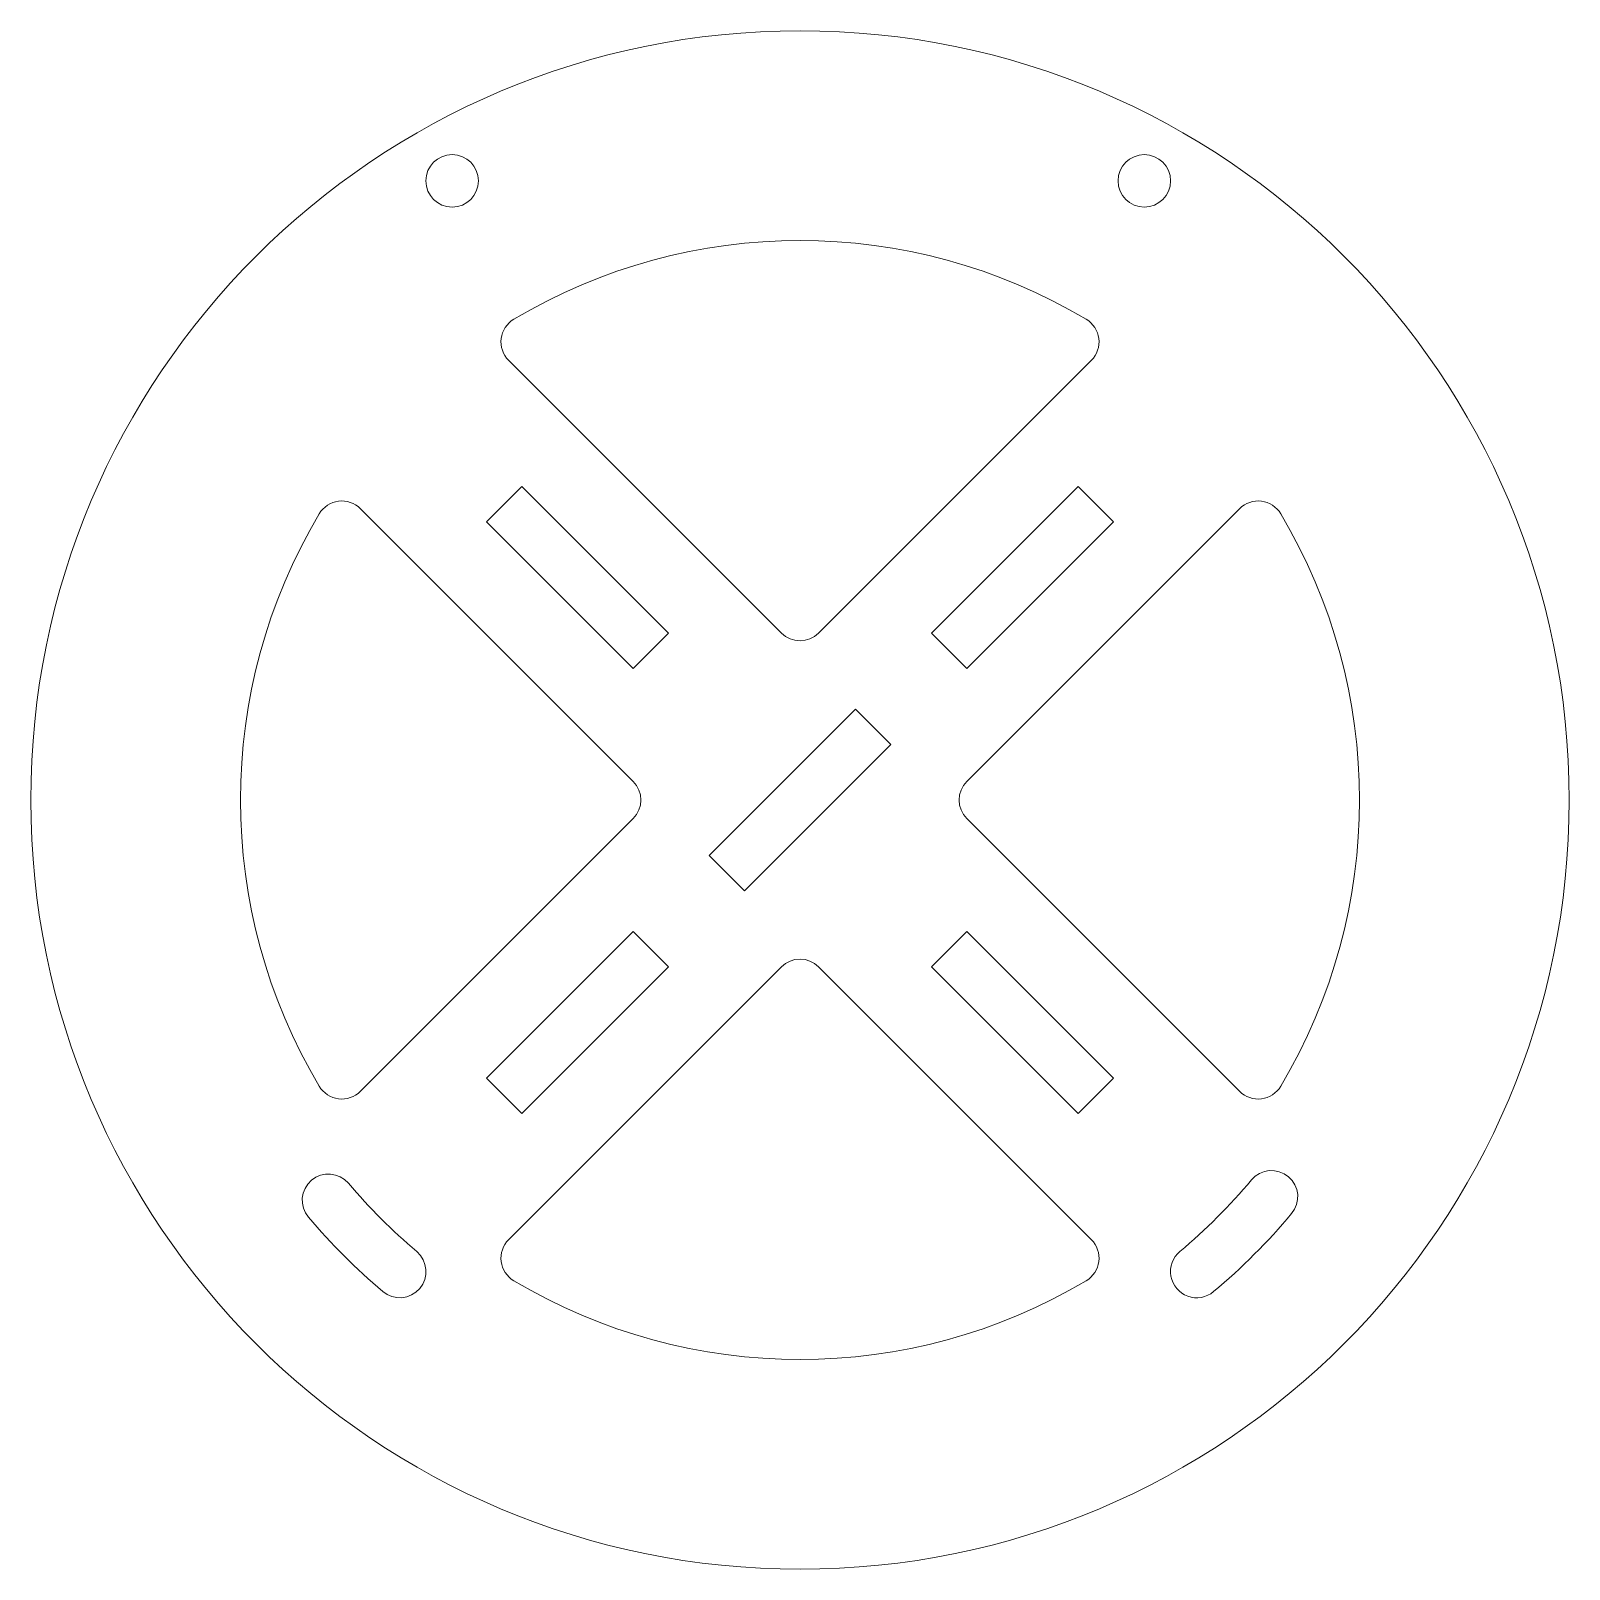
# Model space of a CAD drawing. Header units: inches. Extents: x -1.83 to 1.83, y -2.18 to 1.49.
import ezdxf

# ---------------------------------------------------------------- set-up
doc = ezdxf.new("R2010")
doc.units = ezdxf.units.IN
doc.header["$MEASUREMENT"] = 0

msp = doc.modelspace()

# ---------------------------------------------------------------- linework, layer by layer
at = {"color": 7, "linetype": 'Continuous', "lineweight": 15}
for p, q in [((-0.6945, 0.7055), (-0.0442, 0.0552)), ((0.0442, 0.0552), (0.6945, 0.7055)), ((-0.6629, 0.4045), (-0.7471, 0.3203)), ((-0.3136, 0.0552), (-0.6629, 0.4045)), ((0.6629, 0.4045), (0.3136, 0.0552)), ((0.7471, 0.3203), (0.6629, 0.4045)), ((-0.3977, -0.2984), (-1.0481, 0.3519)), ((1.0481, 0.3519), (0.3977, -0.2984)), ((-0.7471, 0.3203), (-0.3977, -0.029)), ((0.3977, -0.029), (0.7471, 0.3203)), ((-0.3977, -0.029), (-0.3136, 0.0552)), ((0.3136, 0.0552), (0.3977, -0.029)), ((0.1326, -0.1259), (-0.2167, -0.4752)), ((0.2167, -0.21), (0.1326, -0.1259)), ((-0.1326, -0.5593), (0.2167, -0.21)), ((-1.0481, -1.0371), (-0.3977, -0.3868)), ((0.3977, -0.3868), (1.0481, -1.0371)), ((-0.2167, -0.4752), (-0.1326, -0.5593)), ((-0.3977, -0.6562), (-0.7471, -1.0055)), ((-0.3136, -0.7403), (-0.3977, -0.6562)), ((0.3977, -0.6562), (0.3136, -0.7403)), ((0.7471, -1.0055), (0.3977, -0.6562)), ((-0.0442, -0.7403), (-0.6945, -1.3907)), ((-0.6629, -1.0896), (-0.3136, -0.7403)), ((0.6945, -1.3907), (0.0442, -0.7403)), ((0.3136, -0.7403), (0.6629, -1.0896)), ((-0.7471, -1.0055), (-0.6629, -1.0896)), ((0.6629, -1.0896), (0.7471, -1.0055))]:
    msp.add_line(p, q, dxfattribs=at)
for centre, radius in [((0, -0.3426), 1.8337), ((-0.8292, 1.1333), 0.0625), ((0.8208, 1.1333), 0.0625)]:
    msp.add_circle(centre, radius, dxfattribs=at)
for centre, radius, start, end in [((0, -0.3426), 1.3337, 59.231, 120.769), ((-0.6503, 0.7497), 0.0625, 120.769, 225), ((0.6503, 0.7497), 0.0625, 315, 59.231), ((-1.0923, 0.3077), 0.0625, 45, 149.231), ((1.0923, 0.3077), 0.0625, 30.769, 135), ((0, -0.3426), 1.3337, 149.231, 210.769), ((0, -0.3426), 1.3337, 329.231, 30.769), ((0, 0.0994), 0.0625, 225, 315), ((-0.4419, -0.3426), 0.0625, 315, 45), ((0.4419, -0.3426), 0.0625, 135, 225), ((0, -0.7845), 0.0625, 45, 135), ((-1.0923, -0.9929), 0.0625, 210.769, 315), ((1.0923, -0.9929), 0.0625, 225, 329.231), ((-1.1241, -1.2968), 0.0625, 40.3271, 220.3271), ((1.1241, -1.2884), 0.0625, 319.9242, 139.9242), ((0, -0.3426), 1.412, 220.3271, 229.6729), ((0, -0.3426), 1.4065, 310.0758, 319.9242), ((0, -0.3426), 1.537, 220.3271, 229.6729), ((0, -0.3426), 1.5315, 310.0758, 319.9242), ((-0.6503, -1.4349), 0.0625, 135, 239.231), ((0.6503, -1.4349), 0.0625, 300.769, 45), ((-0.9542, -1.4667), 0.0625, 229.6729, 49.6729), ((0.9458, -1.4667), 0.0625, 130.0758, 310.0758), ((0, -0.3426), 1.3337, 239.231, 300.769)]:
    msp.add_arc(centre, radius, start, end, dxfattribs=at)

doc.saveas('drawing.dxf')
